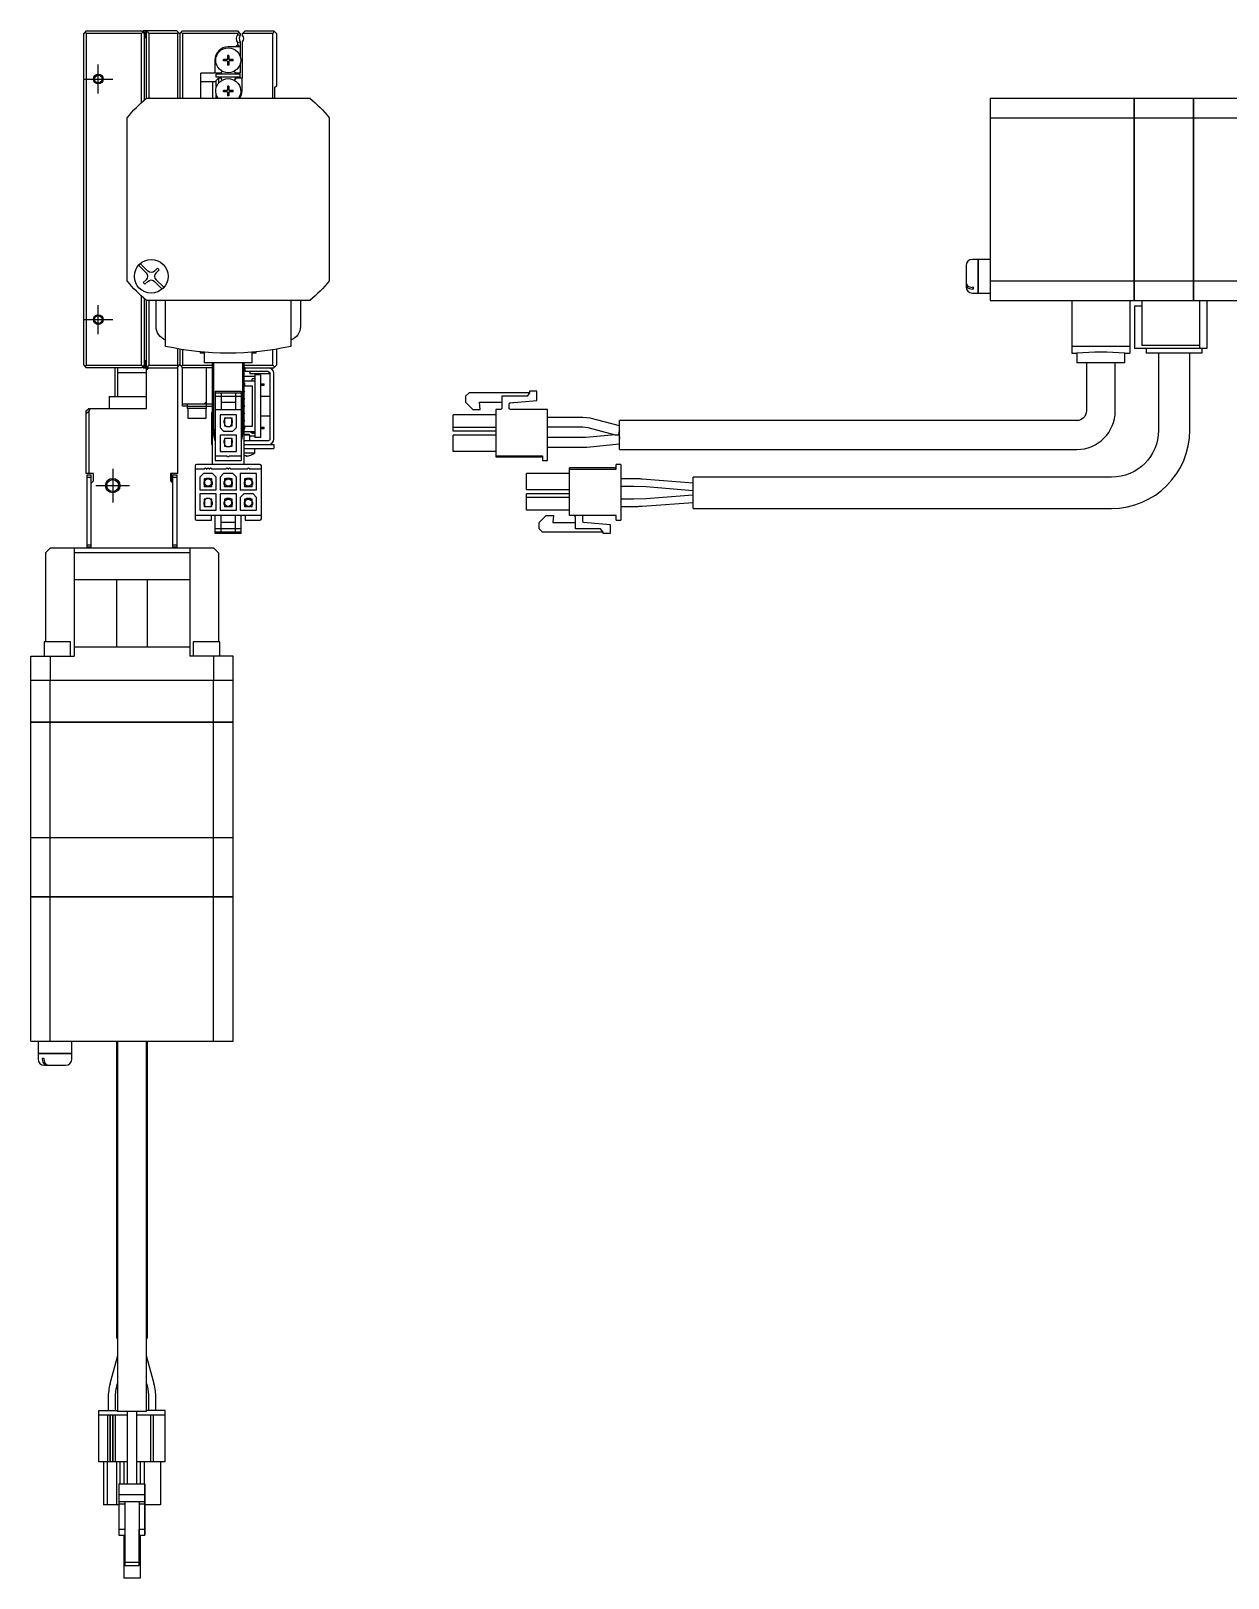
# Model space of a CAD drawing. Extents: x 0 to 909, y -8 to 488.
# Drawn here: x 465.5 to 714.3, y 74.1 to 395.7 of the extents above; entities that cross this region are included whole.
import ezdxf

# ---------------------------------------------------------------- set-up
doc = ezdxf.new("R2010")
doc.units = 0
doc.header["$LTSCALE"] = 0.5
doc.linetypes.add('CENTER', pattern=[50.8, 31.75, -6.35, 6.35, -6.35])
for name, color, linetype in [('MSM_CENTER', 1, 'CENTER'), ('MSM_CONTINUOUS', 7, 'CONTINUOUS'), ('MSM_NARROW', 5, 'CONTINUOUS')]:
    doc.layers.add(name, color=color, linetype=linetype)

msp = doc.modelspace()

# ---------------------------------------------------------------- linework, layer by layer
at = {"layer": 'MSM_CENTER'}
for p, q in [((479.47, 382.72), (479.47, 388.72)), ((476.47, 385.72), (482.47, 385.72)), ((479.47, 332.72), (479.47, 338.72)), ((476.47, 335.72), (482.47, 335.72)), ((482.47, 304.72), (482.47, 297.72)), ((478.97, 301.22), (485.97, 301.22))]:
    msp.add_line(p, q, dxfattribs=at)
at = {"layer": 'MSM_CONTINUOUS'}
for p, q in [((476.97, 395.72), (476.47, 395.22)), ((476.97, 395.72), (488.47, 395.72)), ((488.97, 395.22), (488.47, 395.72)), ((488.57, 395.62), (488.77, 395.62)), ((488.67, 395.62), (488.77, 395.72)), ((495.77, 395.72), (488.77, 395.72)), ((489.27, 395.72), (489.27, 394.32)), ((489.47, 381.72), (489.47, 395.72)), ((489.47, 395.72), (489.97, 395.22)), ((496.47, 395.02), (495.77, 395.72)), ((496.47, 395.22), (496.97, 395.72)), ((496.97, 395.72), (508.47, 395.72)), ((508.97, 395.22), (508.47, 395.72)), ((509.97, 395.72), (509.47, 395.22)), ((509.97, 395.72), (515.97, 395.72)), ((515.77, 395.22), (516.12, 395.57)), ((516.47, 395.22), (515.97, 395.72)), ((476.47, 326.22), (476.47, 395.22)), ((476.72, 395.47), (476.97, 395.22)), ((476.97, 395.22), (476.97, 326.22)), ((488.47, 395.22), (476.97, 395.22)), ((488.47, 395.22), (488.72, 395.47)), ((488.47, 380.84), (488.47, 395.22)), ((488.97, 395.22), (488.97, 381.28)), ((489.27, 394.32), (488.97, 394.32)), ((489.07, 394.62), (489.07, 395.32)), ((489.97, 395.22), (489.97, 381.72)), ((495.97, 395.22), (489.97, 395.22)), ((495.97, 395.22), (496.12, 395.37)), ((495.97, 381.72), (495.97, 395.22)), ((496.47, 381.72), (496.47, 395.22)), ((496.72, 395.47), (496.97, 395.22)), ((496.97, 395.22), (496.97, 381.72)), ((508.47, 395.22), (496.97, 395.22)), ((508.97, 392.42), (506.47, 392.42)), ((508.47, 392.92), (507.97, 392.42)), ((508.47, 395.22), (508.72, 395.47)), ((508.47, 394.95), (508.47, 395.22)), ((508.47, 394.95), (508.97, 394.78)), ((508.47, 393.29), (508.97, 393.46)), ((508.47, 392.92), (508.47, 393.29)), ((508.83, 392.42), (508.47, 392.92)), ((508.97, 395.22), (508.97, 394.78)), ((508.97, 393.46), (508.97, 390.33)), ((509.47, 394.78), (509.47, 395.22)), ((515.77, 395.22), (509.47, 395.22)), ((509.47, 385.92), (509.47, 393.46)), ((515.77, 381.72), (515.77, 395.22)), ((516.47, 395.22), (516.47, 384.22)), ((503.67, 389.62), (503.67, 386.92)), ((505.47, 389.48), (505.47, 389.77)), ((506.27, 389.77), (505.47, 389.77)), ((506.27, 389.48), (505.47, 389.48)), ((506, 389.77), (506, 389.48)), ((506.62, 390.62), (506.33, 390.62)), ((506.33, 390.62), (506.33, 389.83)), ((506.62, 390.09), (506.33, 390.09)), ((506.33, 389.42), (506.33, 388.62)), ((506.33, 389.15), (506.62, 389.15)), ((506.62, 390.62), (506.62, 389.83)), ((506.62, 389.42), (506.62, 388.62)), ((507.47, 389.77), (506.68, 389.77)), ((507.47, 389.48), (506.68, 389.48)), ((506.94, 389.77), (506.94, 389.48)), ((507.47, 389.48), (507.47, 389.77)), ((504.92, 386.92), (500.77, 386.92)), ((500.77, 381.72), (500.77, 386.92)), ((503.97, 386.12), (503.97, 386.72)), ((508.97, 386.72), (503.97, 386.72)), ((508.97, 386.12), (503.97, 386.12)), ((504.47, 385.92), (503.97, 385.42)), ((504.47, 385.92), (504.47, 384.88)), ((504.92, 385.92), (504.47, 385.92)), ((505.07, 387.18), (504.92, 386.92)), ((504.92, 385.92), (505.05, 385.7)), ((506.62, 388.62), (506.33, 388.62)), ((508.02, 386.92), (507.87, 387.18)), ((508.02, 385.92), (507.9, 385.7)), ((508.97, 386.92), (508.02, 386.92)), ((509.47, 385.92), (508.02, 385.92)), ((508.97, 388.91), (508.97, 386.92)), ((508.97, 386.12), (508.97, 386.72)), ((509.27, 385.92), (509.27, 383.22)), ((503.97, 385.17), (500.77, 385.17)), ((503.27, 381.72), (503.27, 385.17)), ((503.97, 383.93), (503.97, 385.42)), ((505.47, 383.08), (505.47, 383.37)), ((506.27, 383.37), (505.47, 383.37)), ((506.27, 383.08), (505.47, 383.08)), ((506, 383.37), (506, 383.08)), ((506.62, 384.22), (506.33, 384.22)), ((506.33, 384.22), (506.33, 383.43)), ((506.62, 383.69), (506.33, 383.69)), ((506.33, 383.02), (506.33, 382.22)), ((506.33, 382.75), (506.62, 382.75)), ((506.62, 384.22), (506.62, 383.43)), ((506.62, 383.02), (506.62, 382.22)), ((507.47, 383.37), (506.68, 383.37)), ((507.47, 383.08), (506.68, 383.08)), ((506.94, 383.37), (506.94, 383.08)), ((507.47, 383.08), (507.47, 383.37)), ((516.47, 384.22), (516.12, 383.87)), ((516.12, 383.87), (516.12, 381.72)), ((489.47, 381.72), (489.35, 381.59)), ((489.5, 381.72), (523.44, 381.72)), ((503.97, 381.72), (503.97, 382.51)), ((506.62, 382.22), (506.33, 382.22)), ((523.6, 381.59), (523.47, 381.72)), ((664.81, 381.72), (664.81, 339.72)), ((664.81, 381.72), (694.76, 381.72)), ((694.76, 339.72), (694.76, 381.72)), ((694.76, 381.67), (694.81, 381.67)), ((694.81, 381.72), (707.06, 381.72)), ((694.81, 339.72), (694.81, 381.72)), ((707.06, 339.72), (707.06, 381.72)), ((707.06, 381.67), (707.11, 381.67)), ((707.11, 381.72), (731.06, 381.72)), ((707.11, 339.72), (707.11, 381.72)), ((485.6, 377.85), (485.47, 377.72)), ((485.47, 343.75), (485.47, 377.69)), ((527.47, 377.72), (527.35, 377.85)), ((527.47, 377.69), (527.47, 343.75)), ((664.81, 377.69), (694.76, 377.69)), ((694.76, 377.43), (694.81, 377.43)), ((694.81, 377.69), (707.06, 377.69)), ((707.06, 377.43), (707.11, 377.43)), ((707.11, 377.69), (731.06, 377.69)), ((488.18, 347.37), (489.77, 345.78)), ((662.26, 348.22), (661.11, 348.22)), ((662.26, 348.22), (662.26, 341.22)), ((662.31, 348.17), (662.26, 348.17)), ((664.81, 348.22), (662.31, 348.22)), ((662.31, 348.22), (662.31, 341.22)), ((489.41, 345.43), (487.83, 347.01)), ((491.18, 345.78), (491.78, 346.38)), ((492.14, 346.03), (491.53, 345.43)), ((491.78, 346.38), (492.14, 346.03)), ((659.81, 346.92), (659.81, 342.52)), ((485.47, 343.72), (485.6, 343.59)), ((488.81, 343.41), (489.41, 344.01)), ((489.17, 343.06), (488.81, 343.41)), ((489.77, 343.66), (489.17, 343.06)), ((492.77, 342.07), (491.18, 343.66)), ((491.53, 344.01), (493.12, 342.43)), ((527.35, 343.59), (527.47, 343.72)), ((661.31, 342.43), (661.11, 342.43)), ((661.31, 342.07), (661.11, 342.07)), ((661.11, 341.22), (662.26, 341.22)), ((661.31, 342.43), (661.31, 342.07)), ((662.26, 341.27), (662.31, 341.27)), ((662.31, 341.22), (664.81, 341.22)), ((664.81, 343.75), (694.76, 343.75)), ((694.76, 344.01), (694.81, 344.01)), ((694.81, 343.75), (707.06, 343.75)), ((707.06, 344.01), (707.11, 344.01)), ((707.11, 343.75), (731.06, 343.75)), ((488.47, 326.22), (488.47, 340.6)), ((488.97, 340.16), (488.97, 326.22)), ((489.35, 339.85), (489.47, 339.72)), ((489.47, 317.22), (489.47, 339.72)), ((523.44, 339.72), (489.5, 339.72)), ((489.97, 339.72), (489.97, 326.22)), ((491.47, 334.3), (491.47, 339.72)), ((493.47, 330.15), (493.47, 339.72)), ((519.47, 339.72), (519.47, 330.15)), ((521.47, 339.72), (521.47, 334.3)), ((523.47, 339.72), (523.6, 339.85)), ((664.81, 339.72), (694.76, 339.72)), ((681.81, 339.72), (681.81, 328.73)), ((693.81, 339.72), (693.81, 328.73)), ((694.76, 339.77), (694.81, 339.77)), ((694.81, 339.72), (731.06, 339.72)), ((696.31, 338.52), (694.81, 338.52)), ((694.81, 338.52), (694.81, 329.72)), ((696.31, 339.72), (696.31, 330.32)), ((707.06, 339.77), (707.11, 339.77)), ((708.31, 339.72), (708.31, 329.72)), ((709.81, 339.72), (709.81, 329.72)), ((495.97, 326.22), (495.97, 329.65)), ((496.47, 326.22), (496.47, 329.56)), ((496.97, 329.48), (496.97, 326.22)), ((500.65, 329.01), (500.65, 328.72)), ((501.47, 328.72), (500.65, 328.72)), ((501.47, 328.93), (501.47, 326.72)), ((511.47, 326.72), (511.47, 328.93)), ((512.29, 328.72), (511.47, 328.72)), ((512.29, 328.72), (512.29, 329.01)), ((515.77, 326.22), (515.77, 329.45)), ((516.47, 329.56), (516.47, 326.22)), ((693.81, 330.15), (681.81, 330.15)), ((681.81, 328.73), (682.81, 328.73)), ((682.81, 328.73), (682.81, 326.72)), ((692.81, 328.73), (693.81, 328.73)), ((692.81, 326.72), (692.81, 328.73)), ((709.81, 329.72), (694.81, 329.72)), ((708.31, 330.32), (696.31, 330.32)), ((697.24, 329.72), (697.24, 328.72)), ((708.88, 328.72), (697.24, 328.72)), ((699.81, 328.72), (699.81, 312.72)), ((706.31, 312.72), (706.31, 328.72)), ((708.88, 328.72), (708.88, 329.72)), ((476.47, 326.22), (476.97, 325.72)), ((476.97, 326.22), (476.72, 325.97)), ((476.97, 326.22), (488.47, 326.22)), ((488.47, 325.72), (476.97, 325.72)), ((482.97, 319.72), (482.97, 325.72)), ((483.47, 325.72), (483.47, 319.72)), ((488.72, 325.97), (488.47, 326.22)), ((488.47, 325.72), (488.97, 326.22)), ((488.77, 325.82), (488.57, 325.82)), ((488.77, 325.72), (488.67, 325.82)), ((488.77, 325.72), (495.97, 325.72)), ((489.27, 327.12), (488.97, 327.12)), ((489.07, 326.12), (489.07, 326.82)), ((489.27, 325.72), (489.27, 327.12)), ((489.97, 326.22), (489.47, 325.72)), ((489.47, 325.22), (489.97, 325.72)), ((489.97, 326.22), (495.97, 326.22)), ((495.77, 325.72), (496.12, 326.07)), ((496.12, 326.07), (495.97, 326.22)), ((495.97, 303.72), (495.97, 325.92)), ((496.12, 326.07), (496.47, 326.42)), ((496.47, 326.22), (496.97, 325.72)), ((496.97, 326.22), (496.72, 325.97)), ((496.97, 326.22), (503.22, 326.22)), ((496.97, 317.72), (496.97, 325.72)), ((503.22, 325.72), (496.97, 325.72)), ((511.47, 326.72), (501.47, 326.72)), ((501.97, 317.22), (501.97, 325.72)), ((503.22, 305.62), (503.22, 326.72)), ((503.47, 311.72), (503.47, 326.72)), ((509.47, 326.72), (509.47, 311.72)), ((509.72, 326.72), (509.72, 305.62)), ((509.72, 326.22), (515.77, 326.22)), ((509.72, 325.97), (509.97, 325.72)), ((509.97, 324.92), (509.97, 325.72)), ((509.97, 325.72), (515.97, 325.72)), ((514.77, 324.92), (509.97, 324.92)), ((510.97, 324.92), (510.97, 324.42)), ((514.97, 324.42), (514.97, 324.87)), ((516.12, 325.87), (515.77, 326.22)), ((515.97, 325.72), (516.47, 326.22)), ((692.81, 326.72), (682.81, 326.72)), ((684.81, 326.72), (684.81, 316.72)), ((690.81, 316.72), (690.81, 326.72)), ((483.47, 324.72), (489.47, 324.72)), ((509.72, 323.97), (511.97, 323.97)), ((509.72, 322.97), (511.97, 322.97)), ((509.72, 322.47), (509.82, 322.47)), ((509.82, 322.47), (509.82, 321.97)), ((509.82, 321.97), (511.47, 321.97)), ((514.97, 324.42), (510.97, 324.42)), ((511.97, 323.43), (511.42, 323.43)), ((511.42, 322.97), (511.42, 323.43)), ((511.47, 321.97), (511.47, 313.47)), ((511.97, 324.22), (511.97, 311.22)), ((513.17, 324.22), (511.97, 324.22)), ((513.17, 324.22), (513.17, 311.22)), ((513.17, 322.35), (513.97, 322.35)), ((513.17, 322.1), (513.97, 322.1)), ((513.97, 322.1), (513.97, 322.35)), ((515.17, 310.92), (515.17, 324.52)), ((515.97, 310.92), (515.97, 324.52)), ((481.72, 319.72), (489.47, 319.72)), ((481.72, 319.72), (481.72, 317.22)), ((501.97, 318.72), (501.47, 318.22)), ((503.77, 320.82), (509.17, 320.82)), ((503.77, 320.82), (503.77, 306.42)), ((503.77, 320.52), (509.17, 320.52)), ((503.77, 319.82), (509.17, 319.82)), ((504.97, 320.52), (504.97, 317.02)), ((504.97, 318.52), (507.97, 318.52)), ((507.97, 320.52), (507.97, 317.02)), ((509.17, 320.82), (509.17, 306.42)), ((515.17, 319.72), (513.17, 319.72)), ((556.51, 320.52), (555.81, 319.82)), ((555.81, 319.82), (555.81, 318.52)), ((555.81, 318.52), (557.31, 317.02)), ((555.81, 318.52), (557.31, 317.02)), ((569.11, 320.52), (556.51, 320.52)), ((558.68, 318.52), (563.36, 318.52)), ((558.81, 317.02), (558.68, 318.52)), ((558.68, 318.52), (563.36, 318.52)), ((563.36, 319.82), (563.36, 317.32)), ((568.61, 319.82), (563.36, 319.82)), ((565.05, 318.42), (570.61, 318.91)), ((565.05, 318.42), (570.61, 318.91)), ((565.05, 318.42), (566.2, 318.52)), ((565.05, 318.42), (566.2, 318.52)), ((566.2, 318.52), (566.2, 318.52)), ((569.11, 320.52), (568.61, 319.82)), ((569.11, 320.82), (569.11, 320.52)), ((570.61, 320.82), (569.11, 320.82)), ((570.61, 318.91), (570.61, 320.82)), ((476.97, 316.72), (477.47, 317.22)), ((476.97, 303.72), (476.97, 316.72)), ((477.47, 316.61), (476.97, 316.11)), ((477.78, 317.22), (477.47, 316.61)), ((477.47, 317.22), (489.47, 317.22)), ((477.47, 316.61), (477.47, 303.72)), ((496.97, 318.22), (503.22, 318.22)), ((497.97, 317.72), (496.97, 317.72)), ((497.97, 318.22), (497.97, 317.22)), ((497.97, 317.72), (503.22, 317.72)), ((501.97, 317.22), (497.97, 317.22)), ((498.07, 317.22), (498.07, 315.22)), ((498.07, 315.22), (501.87, 315.22)), ((501.87, 315.22), (501.87, 317.22)), ((502.97, 316.42), (502.97, 310.12)), ((502.97, 316.42), (503.22, 316.42)), ((503.77, 317.02), (509.17, 317.02)), ((508.17, 315.92), (504.77, 315.92)), ((504.77, 315.92), (504.77, 313.27)), ((505.67, 315.27), (505.67, 314.77)), ((505.67, 315.27), (507.27, 315.27)), ((505.72, 315.27), (505.72, 313.9)), ((507.22, 313.9), (507.22, 315.27)), ((507.27, 314.77), (507.27, 315.27)), ((508.17, 313.27), (508.17, 315.92)), ((513.17, 315.72), (515.17, 315.72)), ((553.21, 312.52), (553.21, 315.92)), ((562.11, 315.92), (553.21, 315.92)), ((557.31, 317.02), (558.81, 317.02)), ((557.31, 317.02), (558.81, 317.02)), ((563.06, 317.02), (562.11, 317.02)), ((562.11, 317.02), (562.11, 307.42)), ((564.86, 317.32), (564.86, 318.22)), ((572.81, 317.02), (565.16, 317.02)), ((572.81, 306.42), (572.81, 317.02)), ((580.17, 315.4), (572.81, 315.4)), ((581.69, 315.2), (580.17, 315.4)), ((587.81, 313.6), (581.69, 315.2)), ((504.77, 313.27), (505.52, 312.52)), ((505.52, 312.52), (507.42, 312.52)), ((505.57, 314.77), (505.57, 314.27)), ((505.72, 314.77), (505.57, 314.77)), ((505.57, 314.27), (505.72, 314.27)), ((505.67, 314.27), (505.67, 313.62)), ((505.67, 313.62), (506, 313.62)), ((505.72, 313.9), (506.1, 313.52)), ((506.1, 313.52), (506.85, 313.52)), ((506.85, 313.52), (507.22, 313.9)), ((506.95, 313.62), (507.27, 313.62)), ((507.22, 314.77), (507.37, 314.77)), ((507.22, 314.27), (507.37, 314.27)), ((507.27, 313.62), (507.27, 314.27)), ((507.37, 314.27), (507.37, 314.77)), ((507.42, 312.52), (508.17, 313.27)), ((509.82, 312.97), (509.72, 312.97)), ((509.72, 312.47), (511.97, 312.47)), ((509.82, 313.47), (509.82, 312.97)), ((511.47, 313.47), (509.82, 313.47)), ((511.17, 312.24), (511.17, 312.47)), ((511.97, 312.24), (511.17, 312.24)), ((511.42, 312.02), (511.42, 312.24)), ((511.97, 312.02), (511.42, 312.02)), ((513.17, 313.35), (513.97, 313.35)), ((513.17, 313.1), (513.97, 313.1)), ((513.97, 313.1), (513.97, 313.35)), ((562.11, 313.27), (553.21, 313.27)), ((562.11, 312.52), (553.21, 312.52)), ((562.11, 312.52), (553.21, 312.52)), ((572.81, 313.4), (580.17, 313.4)), ((580.17, 313.4), (581.18, 313.27)), ((581.18, 313.27), (586.87, 311.78)), ((587.81, 312.57), (587.59, 311.73)), ((587.63, 311.86), (587.81, 312.57)), ((587.81, 308.72), (587.81, 314.72)), ((682.81, 314.72), (587.81, 314.72)), ((504.77, 311.72), (504.77, 308.32)), ((508.17, 311.72), (504.77, 311.72)), ((505.72, 310.57), (505.57, 310.57)), ((505.57, 310.57), (505.57, 310.07)), ((505.57, 310.07), (505.72, 310.07)), ((505.67, 311.07), (507.27, 311.07)), ((505.67, 311.07), (505.67, 310.57)), ((505.67, 310.07), (505.67, 309.42)), ((505.67, 309.42), (506, 309.42)), ((505.72, 311.07), (505.72, 309.7)), ((505.72, 309.7), (506.1, 309.32)), ((506.1, 309.32), (506.85, 309.32)), ((506.85, 309.32), (507.22, 309.7)), ((506.95, 309.42), (507.27, 309.42)), ((507.22, 309.7), (507.22, 311.07)), ((507.22, 310.57), (507.37, 310.57)), ((507.22, 310.07), (507.37, 310.07)), ((507.27, 310.57), (507.27, 311.07)), ((507.27, 309.42), (507.27, 310.07)), ((507.37, 310.07), (507.37, 310.57)), ((508.17, 308.32), (508.17, 311.72)), ((509.72, 311.92), (510.77, 311.92)), ((510.97, 311.72), (509.72, 311.72)), ((514.77, 310.52), (509.72, 310.52)), ((509.72, 309.72), (515.97, 309.72)), ((509.72, 308.92), (515.97, 308.92)), ((510.97, 311.72), (510.77, 311.92)), ((510.97, 310.52), (510.97, 311.72)), ((511.97, 311.47), (510.97, 311.47)), ((513.17, 311.22), (511.97, 311.22)), ((511.97, 308.02), (511.97, 308.92)), ((515.97, 309.72), (515.97, 308.92)), ((553.21, 308.32), (553.21, 311.72)), ((562.11, 311.72), (553.21, 311.72)), ((580.72, 311.2), (572.81, 311.2)), ((572.81, 309.2), (580.72, 309.2)), ((580.81, 311.2), (580.72, 311.2)), ((580.72, 309.2), (581, 309.21)), ((586.87, 311.78), (580.81, 311.2)), ((581, 309.21), (587.81, 309.87)), ((586.87, 311.78), (587.59, 311.73)), ((587.63, 311.86), (587.59, 311.73)), ((587.59, 311.73), (587.63, 311.86)), ((587.72, 311.87), (587.63, 311.86)), ((587.72, 311.87), (587.81, 310.87)), ((513.07, 305.62), (499.87, 305.62)), ((503.77, 307.42), (506.22, 307.42)), ((503.77, 306.42), (509.17, 306.42)), ((504.77, 308.32), (508.17, 308.32)), ((506.72, 307.42), (509.17, 307.42)), ((509.72, 308.02), (511.97, 308.02)), ((509.77, 307.46), (510.17, 307.46)), ((509.77, 307.33), (509.77, 307.46)), ((510.17, 307.46), (510.17, 307.33)), ((510.9, 307.46), (510.92, 307.46)), ((562.11, 308.32), (553.21, 308.32)), ((562.11, 308.32), (553.21, 308.32)), ((562.11, 307.42), (571.81, 307.42)), ((562.11, 307.42), (571.81, 307.42)), ((562.11, 307.42), (562.11, 307.17)), ((562.11, 307.17), (571.81, 307.17)), ((571.81, 307.42), (571.81, 306.42)), ((571.81, 306.42), (572.81, 306.42)), ((571.81, 306.42), (572.81, 306.42)), ((587.06, 304.62), (587.06, 305.62)), ((588.06, 305.62), (587.06, 305.62)), ((587.81, 308.72), (682.81, 308.72)), ((588.06, 305.62), (588.06, 294.02)), ((478.47, 303.72), (476.97, 303.72)), ((477.17, 288.42), (477.17, 303.42)), ((477.17, 303.42), (477.97, 303.42)), ((477.97, 302.92), (477.17, 302.92)), ((477.97, 288.22), (477.97, 303.42)), ((478.47, 302.22), (478.47, 303.72)), ((495.97, 303.72), (494.47, 303.72)), ((494.47, 303.72), (494.47, 302.22)), ((494.72, 301.97), (494.72, 303.72)), ((494.97, 303.42), (495.77, 303.42)), ((494.97, 288.22), (494.97, 303.42)), ((495.77, 302.92), (494.97, 302.92)), ((495.77, 303.42), (495.77, 288.42)), ((499.57, 305.32), (499.57, 294.32)), ((501.47, 304.62), (499.57, 304.62)), ((501.32, 303.72), (500.57, 302.97)), ((500.57, 302.97), (500.57, 300.32)), ((503.22, 303.72), (501.32, 303.72)), ((501.47, 302.62), (501.47, 301.97)), ((501.8, 302.62), (501.47, 302.62)), ((501.9, 302.72), (501.52, 302.35)), ((501.52, 302.35), (501.52, 300.97)), ((502.65, 302.72), (501.9, 302.72)), ((502.02, 304.62), (501.97, 304.62)), ((502.49, 302.56), (502.94, 302.43)), ((502.57, 304.62), (502.52, 304.62)), ((503.02, 302.35), (502.65, 302.72)), ((503.07, 302.62), (502.75, 302.62)), ((503.02, 300.97), (503.02, 302.35)), ((505.95, 304.62), (503.07, 304.62)), ((503.07, 301.97), (503.07, 302.62)), ((503.97, 302.97), (503.22, 303.72)), ((503.97, 300.32), (503.97, 302.97)), ((505.52, 303.72), (504.77, 302.97)), ((504.77, 302.97), (504.77, 300.32)), ((507.42, 303.72), (505.52, 303.72)), ((505.67, 302.62), (505.67, 301.97)), ((506, 302.62), (505.67, 302.62)), ((506.1, 302.72), (505.72, 302.35)), ((505.72, 302.35), (505.72, 300.97)), ((506.85, 302.72), (506.1, 302.72)), ((506.5, 304.62), (506.45, 304.62)), ((507.22, 302.35), (506.85, 302.72)), ((507.27, 302.62), (506.95, 302.62)), ((510.42, 304.62), (507, 304.62)), ((507.22, 300.97), (507.22, 302.35)), ((507.27, 301.97), (507.27, 302.62)), ((508.17, 302.97), (507.42, 303.72)), ((508.17, 300.32), (508.17, 302.97)), ((508.97, 303.72), (508.97, 300.32)), ((512.37, 303.72), (508.97, 303.72)), ((510.2, 302.62), (509.87, 302.62)), ((509.87, 302.62), (509.87, 301.97)), ((510.3, 302.72), (509.92, 302.35)), ((509.92, 302.35), (509.92, 300.97)), ((510.46, 302.56), (510.01, 302.43)), ((511.05, 302.72), (510.3, 302.72)), ((513.37, 304.62), (510.92, 304.62)), ((511.42, 302.35), (511.05, 302.72)), ((511.47, 302.62), (511.15, 302.62)), ((511.42, 300.97), (511.42, 302.35)), ((511.47, 301.97), (511.47, 302.62)), ((512.37, 300.32), (512.37, 303.72)), ((513.37, 294.32), (513.37, 305.32)), ((577.36, 303.72), (568.46, 303.72)), ((568.46, 300.32), (568.46, 303.72)), ((577.36, 295.02), (577.36, 304.87)), ((587.06, 304.87), (577.36, 304.87)), ((577.36, 304.62), (587.06, 304.62)), ((591.67, 302.6), (588.06, 302.6)), ((603.06, 301.72), (592.52, 302.56)), ((603.06, 296.47), (603.06, 302.97)), ((690.06, 302.97), (603.06, 302.97)), ((478.47, 302.22), (477.97, 301.72)), ((494.97, 301.72), (494.47, 302.22)), ((500.57, 300.32), (503.97, 300.32)), ((503.97, 299.52), (500.57, 299.52)), ((500.57, 299.52), (500.57, 296.12)), ((501.52, 301.97), (501.37, 301.97)), ((501.37, 301.97), (501.37, 301.47)), ((501.37, 301.47), (501.52, 301.47)), ((501.47, 301.47), (501.47, 300.97)), ((503.07, 300.97), (501.47, 300.97)), ((502.59, 300.97), (502.06, 301.13)), ((503.17, 301.97), (503.02, 301.97)), ((503.17, 301.47), (503.02, 301.47)), ((503.07, 300.97), (503.07, 301.47)), ((503.17, 301.47), (503.17, 301.97)), ((503.97, 296.12), (503.97, 299.52)), ((504.77, 300.32), (508.17, 300.32)), ((504.77, 299.52), (504.77, 296.12)), ((508.17, 299.52), (504.77, 299.52)), ((505.72, 301.97), (505.57, 301.97)), ((505.57, 301.97), (505.57, 301.47)), ((505.57, 301.47), (505.72, 301.47)), ((505.67, 301.47), (505.67, 300.97)), ((507.27, 300.97), (505.67, 300.97)), ((505.73, 300.97), (505.72, 301.05)), ((507.37, 301.97), (507.22, 301.97)), ((507.37, 301.47), (507.22, 301.47)), ((507.22, 300.97), (507.22, 301.05)), ((507.27, 300.97), (507.27, 301.47)), ((507.37, 301.47), (507.37, 301.97)), ((508.17, 296.12), (508.17, 299.52)), ((508.97, 300.32), (512.37, 300.32)), ((509.72, 299.52), (508.97, 298.77)), ((511.62, 299.52), (509.72, 299.52)), ((509.92, 301.97), (509.77, 301.97)), ((509.77, 301.97), (509.77, 301.47)), ((509.77, 301.47), (509.92, 301.47)), ((509.87, 301.47), (509.87, 300.97)), ((511.47, 300.97), (509.87, 300.97)), ((510.36, 300.97), (510.89, 301.13)), ((511.57, 301.97), (511.42, 301.97)), ((511.57, 301.47), (511.42, 301.47)), ((511.47, 300.97), (511.47, 301.47)), ((511.57, 301.47), (511.57, 301.97)), ((512.37, 298.77), (511.62, 299.52)), ((577.36, 300.32), (568.46, 300.32)), ((568.46, 296.12), (568.46, 299.52)), ((577.36, 299.52), (568.46, 299.52)), ((588.06, 301.1), (590.69, 301.1)), ((590.69, 301.1), (593.32, 300.99)), ((593.32, 300.99), (603, 300.22)), ((603.01, 299.22), (593.32, 298.49)), ((500.57, 296.12), (503.97, 296.12)), ((501.52, 297.77), (501.37, 297.77)), ((501.37, 297.77), (501.37, 297.27)), ((501.37, 297.27), (501.52, 297.27)), ((501.8, 298.42), (501.47, 298.42)), ((501.47, 298.42), (501.47, 297.77)), ((501.47, 297.27), (501.47, 296.77)), ((503.07, 296.77), (501.47, 296.77)), ((501.8, 298.42), (501.52, 298.15)), ((501.52, 298.15), (501.52, 296.77)), ((501.9, 298.52), (501.8, 298.42)), ((502.65, 298.52), (501.9, 298.52)), ((502.75, 298.42), (502.65, 298.52)), ((503.07, 298.42), (502.75, 298.42)), ((503.02, 298.15), (502.75, 298.42)), ((503.02, 296.77), (503.02, 298.15)), ((503.17, 297.77), (503.02, 297.77)), ((503.17, 297.27), (503.02, 297.27)), ((503.07, 297.77), (503.07, 298.42)), ((503.07, 296.77), (503.07, 297.27)), ((503.17, 297.27), (503.17, 297.77)), ((504.77, 296.12), (508.17, 296.12)), ((505.72, 297.77), (505.57, 297.77)), ((505.57, 297.77), (505.57, 297.27)), ((505.57, 297.27), (505.72, 297.27)), ((506, 298.42), (505.67, 298.42)), ((505.67, 298.42), (505.67, 297.77)), ((505.67, 297.27), (505.67, 296.77)), ((507.27, 296.77), (505.67, 296.77)), ((506.1, 298.52), (505.72, 298.15)), ((505.72, 298.15), (505.72, 296.77)), ((506.85, 298.52), (506.1, 298.52)), ((506.95, 298.42), (506.85, 298.52)), ((507.27, 298.42), (506.95, 298.42)), ((507.22, 298.15), (506.95, 298.42)), ((507.22, 296.77), (507.22, 298.15)), ((507.37, 297.77), (507.22, 297.77)), ((507.37, 297.27), (507.22, 297.27)), ((507.27, 297.77), (507.27, 298.42)), ((507.27, 296.77), (507.27, 297.27)), ((507.37, 297.27), (507.37, 297.77)), ((508.97, 298.77), (508.97, 296.12)), ((508.97, 296.12), (512.37, 296.12)), ((509.92, 297.77), (509.77, 297.77)), ((509.77, 297.77), (509.77, 297.27)), ((509.77, 297.27), (509.92, 297.27)), ((510.2, 298.42), (509.87, 298.42)), ((509.87, 298.42), (509.87, 297.77)), ((509.87, 297.27), (509.87, 296.77)), ((511.47, 296.77), (509.87, 296.77)), ((510.2, 298.42), (509.92, 298.15)), ((509.92, 298.15), (509.92, 296.77)), ((509.92, 297.08), (510.47, 296.92)), ((510.3, 298.52), (510.2, 298.42)), ((511.05, 298.52), (510.3, 298.52)), ((510.88, 298.37), (510.33, 298.52)), ((511.42, 298.15), (511.05, 298.52)), ((511.47, 298.42), (511.15, 298.42)), ((511.42, 296.77), (511.42, 298.15)), ((511.57, 297.77), (511.42, 297.77)), ((511.57, 297.27), (511.42, 297.27)), ((511.47, 297.77), (511.47, 298.42)), ((511.47, 296.77), (511.47, 297.27)), ((511.57, 297.27), (511.57, 297.77)), ((512.37, 296.12), (512.37, 298.77)), ((577.36, 298.77), (568.46, 298.77)), ((577.36, 296.12), (568.46, 296.12)), ((590.7, 298.4), (588.06, 298.4)), ((588.06, 296.9), (591.69, 296.9)), ((593.32, 298.49), (590.7, 298.4)), ((592.49, 296.93), (603.06, 297.72)), ((603.06, 296.47), (690.06, 296.47)), ((513.37, 295.02), (499.57, 295.02)), ((499.87, 294.02), (502.97, 294.02)), ((502.97, 294.02), (502.97, 295.02)), ((503.77, 291.22), (503.77, 295.02)), ((504.97, 291.52), (504.97, 295.02)), ((507.97, 293.52), (504.97, 293.52)), ((507.97, 291.52), (507.97, 295.02)), ((509.17, 291.22), (509.17, 295.02)), ((509.97, 295.02), (509.97, 294.02)), ((509.97, 294.02), (513.07, 294.02)), ((571.06, 293.52), (572.56, 295.02)), ((571.06, 292.22), (571.06, 293.52)), ((572.56, 295.02), (574.06, 295.02)), ((574.06, 295.02), (573.93, 293.52)), ((573.93, 293.52), (578.61, 293.52)), ((587.06, 295.02), (577.36, 295.02)), ((578.61, 292.22), (578.61, 294.72)), ((580.11, 294.72), (580.11, 293.82)), ((580.3, 293.62), (585.86, 293.13)), ((585.86, 293.13), (585.86, 291.22)), ((587.06, 294.02), (587.06, 295.02)), ((587.06, 294.02), (588.06, 294.02)), ((509.17, 292.22), (503.77, 292.22)), ((509.17, 291.52), (503.77, 291.52)), ((509.17, 291.22), (503.77, 291.22)), ((571.76, 291.52), (571.06, 292.22)), ((584.36, 291.52), (571.76, 291.52)), ((583.86, 292.22), (578.61, 292.22)), ((584.36, 291.52), (583.86, 292.22)), ((584.36, 291.22), (584.36, 291.52)), ((585.86, 291.22), (584.36, 291.22)), ((469.47, 288.22), (468.47, 287.22)), ((468.47, 287.22), (468.47, 268.72)), ((503.47, 288.22), (469.47, 288.22)), ((474.47, 288.22), (474.47, 265.72)), ((498.47, 287.22), (474.47, 287.22)), ((477.17, 288.92), (477.97, 288.92)), ((477.97, 288.42), (477.17, 288.42)), ((494.97, 288.92), (495.77, 288.92)), ((495.77, 288.42), (494.97, 288.42)), ((498.47, 288.22), (498.47, 265.72)), ((504.47, 287.22), (503.47, 288.22)), ((504.47, 287.22), (504.47, 268.72)), ((474.47, 281.72), (498.47, 281.72)), ((483.26, 281.72), (483.26, 267.72)), ((489.69, 267.72), (489.69, 281.72)), ((473.72, 268.72), (468.22, 268.72)), ((468.22, 268.72), (468.22, 265.72)), ((473.72, 265.72), (473.72, 268.72)), ((474.47, 267.72), (498.47, 267.72)), ((504.72, 268.72), (499.22, 268.72)), ((499.22, 268.72), (499.22, 265.72)), ((504.72, 265.72), (504.72, 268.72)), ((465.47, 252.02), (465.47, 265.72)), ((465.47, 265.72), (474.47, 265.72)), ((469.47, 265.72), (469.47, 260.72)), ((507.47, 265.72), (498.47, 265.72)), ((503.47, 260.72), (503.47, 265.72)), ((507.47, 252.02), (507.47, 265.72)), ((507.47, 260.72), (465.47, 260.72)), ((469.5, 252.02), (469.5, 260.72)), ((503.44, 252.02), (503.44, 260.72)), ((507.47, 252.02), (465.47, 252.02)), ((465.47, 228.02), (465.47, 251.97)), ((507.47, 251.97), (465.47, 251.97)), ((465.52, 251.97), (465.52, 252.02)), ((469.5, 228.02), (469.5, 251.97)), ((469.76, 251.97), (469.76, 252.02)), ((503.19, 251.97), (503.19, 252.02)), ((503.44, 228.02), (503.44, 251.97)), ((507.42, 251.97), (507.42, 252.02)), ((507.47, 228.02), (507.47, 251.97)), ((507.47, 228.02), (465.47, 228.02)), ((465.47, 215.72), (465.47, 227.97)), ((507.47, 227.97), (465.47, 227.97)), ((465.52, 227.97), (465.52, 228.02)), ((469.5, 215.72), (469.5, 227.97)), ((469.76, 227.97), (469.76, 228.02)), ((503.19, 227.97), (503.19, 228.02)), ((503.44, 215.72), (503.44, 227.97)), ((507.42, 227.97), (507.42, 228.02)), ((507.47, 215.72), (507.47, 227.97)), ((507.47, 215.72), (465.47, 215.72)), ((465.47, 185.72), (465.47, 215.67)), ((507.47, 215.67), (465.47, 215.67)), ((465.52, 215.67), (465.52, 215.72)), ((469.5, 185.72), (469.5, 215.67)), ((469.76, 215.67), (469.76, 215.72)), ((503.19, 215.67), (503.19, 215.72)), ((503.44, 185.72), (503.44, 215.67)), ((507.42, 215.67), (507.42, 215.72)), ((507.47, 185.72), (507.47, 215.67)), ((465.47, 185.72), (507.47, 185.72)), ((466.97, 185.72), (466.97, 183.22)), ((473.97, 183.22), (473.97, 185.72)), ((483.22, 185.72), (483.22, 123.97)), ((483.47, 185.72), (483.47, 108.72)), ((489.47, 108.72), (489.47, 185.72)), ((489.72, 123.97), (489.72, 185.72)), ((466.97, 183.22), (473.97, 183.22)), ((466.97, 183.17), (466.97, 182.02)), ((466.97, 183.17), (473.97, 183.17)), ((467.02, 183.22), (467.02, 183.17)), ((467.83, 182.22), (468.18, 182.22)), ((467.83, 182.22), (467.83, 182.02)), ((468.18, 182.22), (468.18, 182.02)), ((468.27, 180.72), (472.67, 180.72)), ((473.92, 183.17), (473.92, 183.22)), ((473.97, 182.02), (473.97, 183.17)), ((483.47, 123.97), (483.22, 123.97)), ((489.72, 123.97), (489.47, 123.97)), ((483.47, 120.34), (481.9, 114.49)), ((491.05, 114.48), (489.47, 120.34)), ((483.35, 114.1), (483.47, 114.55)), ((489.47, 114.55), (489.6, 114.09)), ((481.52, 111.6), (481.52, 108.97)), ((483.02, 108.97), (483.02, 111.6)), ((489.92, 111.6), (489.92, 108.97)), ((491.42, 108.97), (491.42, 111.6)), ((479.57, 108.97), (483.47, 108.97)), ((479.57, 98.27), (479.57, 108.97)), ((485.47, 107.97), (479.57, 107.97)), ((481.47, 98.27), (481.47, 107.97)), ((481.97, 98.27), (481.97, 107.97)), ((482.02, 98.27), (482.02, 107.97)), ((482.52, 98.27), (482.52, 107.97)), ((482.57, 98.27), (482.57, 107.97)), ((483.07, 98.27), (483.07, 107.97)), ((489.47, 108.72), (483.47, 108.72)), ((485.47, 108.72), (485.47, 102.34)), ((487.47, 102.34), (487.47, 108.72)), ((487.47, 101.82), (487.47, 108.72)), ((493.37, 107.97), (487.47, 107.97)), ((493.37, 108.97), (489.47, 108.97)), ((490.42, 98.27), (490.42, 107.97)), ((490.92, 98.27), (490.92, 107.97)), ((493.37, 98.27), (493.37, 108.97)), ((485.47, 102.34), (485.47, 101.08)), ((485.47, 101.08), (485.47, 93.72)), ((487.47, 101.08), (487.47, 102.34)), ((487.47, 101.62), (487.47, 101.82)), ((487.47, 93.72), (487.47, 101.62)), ((487.47, 93.72), (487.47, 101.08)), ((485.47, 98.27), (479.57, 98.27)), ((480.57, 98.27), (480.57, 89.37)), ((481.32, 98.27), (481.32, 89.37)), ((483.22, 98.27), (483.22, 89.37)), ((483.97, 98.27), (483.97, 93.72)), ((484.77, 98.27), (484.77, 93.72)), ((493.37, 98.27), (487.47, 98.27)), ((488.17, 98.27), (488.17, 93.72)), ((488.97, 98.27), (488.97, 93.72)), ((492.37, 98.27), (492.37, 89.37)), ((483.77, 93.72), (489.17, 93.72)), ((483.77, 93.72), (483.77, 91.52)), ((489.17, 93.72), (489.17, 86.07)), ((489.17, 92.72), (489.17, 93.72)), ((483.77, 91.52), (483.77, 90.02)), ((483.77, 91.52), (489.17, 91.52)), ((489.17, 83.02), (489.17, 92.72)), ((489.17, 91.52), (489.17, 90.02)), ((489.17, 85.95), (489.17, 91.52)), ((483.77, 89.37), (480.57, 89.37)), ((483.77, 90.02), (489.17, 90.02)), ((483.77, 90.02), (483.77, 89.52)), ((483.77, 89.52), (484.97, 89.52)), ((483.77, 89.52), (483.77, 84.27)), ((484.97, 90.02), (484.97, 77.42)), ((487.97, 90.02), (487.97, 89.52)), ((487.97, 90.02), (487.97, 77.42)), ((487.97, 89.52), (489.17, 89.52)), ((487.97, 89.52), (487.97, 84.27)), ((489.17, 90.02), (489.17, 89.52)), ((489.17, 89.52), (489.17, 84.27)), ((492.37, 89.37), (489.17, 89.37)), ((483.77, 84.27), (484.97, 84.27)), ((483.77, 84.27), (483.77, 83.97)), ((483.77, 83.97), (483.77, 83.02)), ((487.97, 79.59), (487.97, 84.27)), ((487.97, 84.27), (489.17, 84.27)), ((487.97, 83.97), (487.97, 84.27)), ((489.17, 86.07), (489.17, 85.77)), ((489.17, 85.77), (489.17, 85.95)), ((489.17, 84.27), (489.17, 83.97)), ((489.17, 83.97), (489.17, 83.02)), ((483.77, 83.02), (484.97, 83.02)), ((484.77, 83.02), (484.77, 74.12)), ((487.97, 83.02), (489.17, 83.02)), ((488.17, 83.02), (488.17, 74.12)), ((488.17, 83.02), (488.17, 74.12)), ((488.17, 83.02), (488.17, 74.12)), ((484.97, 77.42), (484.97, 76.72)), ((484.97, 77.42), (487.97, 77.42)), ((487.97, 79.72), (487.97, 79.59)), ((487.97, 78.22), (487.97, 79.72)), ((487.97, 76.72), (487.97, 78.22)), ((487.97, 77.42), (487.97, 76.72)), ((488.17, 74.12), (484.77, 74.12)), ((484.97, 76.72), (487.97, 76.72))]:
    msp.add_line(p, q, dxfattribs=at)
for centre, radius in [((506.47, 389.62), 2.6), ((479.47, 385.72), 0.783), ((490.47, 344.72), 3.5), ((479.47, 335.72), 0.783), ((482.47, 301.22), 1.23), ((502.27, 301.85), 0.75), ((506.47, 301.85), 0.75), ((510.67, 301.85), 0.75), ((506.47, 297.65), 0.75), ((510.67, 297.65), 0.75)]:
    msp.add_circle(centre, radius, dxfattribs=at)
for centre, radius, start, end in [((488.77, 395.32), 0.3, 0, 90), ((488.77, 394.62), 0.3, 311.8103, 0), ((506.47, 389.62), 2.8, 90, 180), ((509.72, 394.12), 1, 138.5904, 221.4096), ((508.72, 394.12), 1, 318.5904, 41.4096), ((506.47, 386.42), 1.59, 143.8028, 169.1069), ((506.47, 386.42), 1.59, 190.8931, 216.1972), ((506.59, 386.31), 1.75, 142.994, 150), ((506.36, 386.31), 1.75, 30, 37.006), ((506.47, 386.42), 1.59, 10.8931, 36.1972), ((506.47, 386.42), 1.59, 323.8028, 349.1069), ((661.11, 346.92), 1.3, 90, 180), ((660.56, 343.02), 0.751, 181.7681, 218.8955), ((661.11, 342.52), 1.3, 180, 270), ((660.57, 343.37), 0.754, 185.8166, 221.8939), ((661.03, 343.48), 1.41, 221.3743, 272.8178), ((661.02, 343.81), 1.39, 222.8199, 273.04), ((687.81, 268.93), 60, 85.2198, 94.7802), ((488.77, 326.12), 0.3, 270, 0), ((488.77, 326.82), 0.3, 0, 48.1897), ((514.77, 324.52), 1.2, 0, 90), ((565.06, 318.22), 0.2, 95, 180), ((565.06, 318.22), 0.2, 95, 180), ((682.81, 316.72), 8, 270, 0), ((506.47, 311.72), 3, 154.1581, 205.8419), ((506.47, 311.72), 3, 334.1588, 25.8426), ((690.06, 312.72), 16.25, 270, 0), ((504.17, 310.12), 1.2, 180, 217.6585), ((514.77, 310.92), 1.2, 270, 0), ((499.87, 305.32), 0.3, 90, 180), ((509.97, 310.52), 3.19, 265.5104, 266.4096), ((509.97, 310.52), 3.19, 273.5904, 286.9053), ((509.97, 310.52), 3.2, 287.27, 308.6822), ((513.07, 305.32), 0.3, 0, 90), ((591.67, 291.85), 10.75, 85.452, 90), ((591.69, 307.65), 10.75, 270, 274.2892), ((499.87, 294.32), 0.3, 180, 270), ((513.07, 294.32), 0.3, 270, 0), ((578.31, 294.72), 0.3, 0, 90), ((580.41, 294.72), 0.3, 90, 180), ((580.31, 293.82), 0.2, 180, 265), ((468.27, 182.02), 1.3, 180, 270), ((469.23, 181.94), 1.41, 177.1822, 228.6257), ((469.57, 181.93), 1.39, 176.96, 227.1801), ((468.78, 181.47), 0.751, 231.1045, 268.2319), ((469.13, 181.47), 0.754, 228.1061, 264.1834), ((472.67, 182.02), 1.3, 270, 0), ((492.68, 111.6), 11.15, 165.0015, 180.0068), ((480.27, 111.6), 11.15, 359.9911, 15.0006)]:
    msp.add_arc(centre, radius, start, end, dxfattribs=at)
at = {"layer": 'MSM_CONTINUOUS', "extrusion": (0, 0, -1)}
for centre, radius, start, end in [((-509.72, 394.12), 1.5, 326.4427, 33.5573), ((-506.27, 389.83), 0.06, 180, 270), ((-506.27, 389.42), 0.06, 90, 180), ((-506.68, 389.83), 0.06, 270, 0), ((-506.68, 389.42), 0.06, 0, 90), ((-506.47, 383.22), 2.6, 324.7656, 215.2344), ((-506.59, 386.54), 1.75, 322.994, 331.3783), ((-506.27, 383.43), 0.06, 180, 270), ((-506.27, 383.02), 0.06, 90, 180), ((-506.68, 383.43), 0.06, 270, 0), ((-506.68, 383.02), 0.06, 0, 90), ((-506.36, 386.54), 1.75, 208.6217, 217.006), ((-506.47, 383.22), 2.8, 180, 212.3924), ((-506.47, 360.72), 27, 38.9424, 51.0576), ((-506.47, 360.72), 27, 128.9424, 141.0576), ((-488.71, 344.72), 1, 135, 225), ((-490.47, 346.49), 1, 225, 315), ((-492.24, 344.72), 1, 315, 45), ((-506.47, 360.72), 27, 308.9424, 321.0576), ((-490.47, 342.95), 1, 45, 135), ((-506.47, 360.72), 27, 218.9424, 231.0576), ((-494.47, 334.3), 3, 289.4712, 0), ((-518.47, 334.3), 3, 180, 250.5288), ((-506.47, 388.73), 60, 257.4867, 282.5133), ((-514.77, 324.52), 0.4, 90, 180), ((-509.57, 320.72), 0.25, 126.8699, 233.1301), ((-509.57, 319.22), 0.25, 126.8699, 233.1301), ((-565.06, 318.22), 0.2, 0, 85), ((-565.06, 318.22), 0.2, 0, 85), ((-506.47, 314.4), 1, 41.4089, 61.0443), ((-506.47, 314.4), 1, 118.9543, 138.5897), ((-509.57, 317.72), 0.25, 126.8699, 233.1301), ((-509.57, 316.22), 0.25, 126.8699, 233.1301), ((-563.06, 317.32), 0.3, 180, 270), ((-565.16, 317.32), 0.3, 270, 0), ((-682.81, 316.72), 2, 180, 270), ((-509.57, 314.72), 0.25, 126.8699, 233.1301), ((-690.06, 312.72), 9.75, 180, 270), ((-506.47, 310.2), 1, 41.4089, 61.0443), ((-506.47, 310.2), 1, 118.9543, 138.5897), ((-514.77, 310.92), 0.4, 180, 270), ((-506.47, 307.42), 0.25, 179.9993, 359.9993), ((-501.72, 304.62), 0.25, 0, 180), ((-502.27, 304.62), 0.25, 0, 180), ((-502.82, 304.62), 0.25, 0, 180), ((-506.2, 304.62), 0.25, 0, 180), ((-506.75, 304.62), 0.25, 0, 180), ((-510.67, 304.62), 0.25, 0, 180), ((-492.68, 111.6), 9.65, 359.9899, 14.9986), ((-480.27, 111.6), 9.65, 165.0035, 180.008)]:
    msp.add_arc(centre, radius, start, end, dxfattribs=at)
at = {"layer": 'MSM_NARROW'}
for centre, radius in [((479.47, 385.72), 1), ((479.47, 335.72), 1), ((482.47, 301.22), 1.5)]:
    msp.add_circle(centre, radius, dxfattribs=at)

doc.saveas('drawing.dxf')
